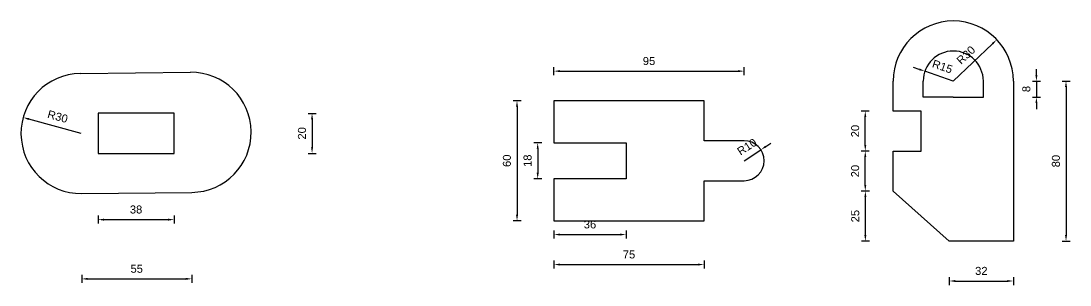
# Model space of a CAD drawing. Header units: millimetres. Extents: x 2100 to 32787, y 24082 to 35493.
# Drawn here: x 4533 to 5057, y 25566 to 25698 of the extents above; entities that cross this region are included whole.
import ezdxf

# ---------------------------------------------------------------- set-up
doc = ezdxf.new("R2010")
doc.units = ezdxf.units.MM
doc.linetypes.add('HIDDEN2', pattern=[4.7625, 3.175, -1.5875])
doc.layers.get('Defpoints').update_dxf_attribs({"color": 231, "linetype": 'HIDDEN2'})
doc.layers.add('ÖLÇÜ', color=181, linetype='Continuous')
doc.styles.get("Standard").update_dxf_attribs({"font": 'arial.ttf'})
doc.dimstyles.new('ISO-25', dxfattribs={"dimtxt": 4, "dimasz": 3, "dimexe": 2, "dimexo": 0.625, "dimgap": 3, "dimtad": 1, "dimtxsty": 'Standard', "dimcen": 2.5, "dimadec": 0, "dimazin": 0, "dimtfac": 1, "dimtix": 1, "dimtmove": 0, "dimatfit": 0, "dimfxl": 2, "dimfxlon": 1, "dimarcsym": 0})

# ---------------------------------------------------------------- blocks, each defined once
blk = doc.blocks.new('*D2452')
at = {"layer": 'Defpoints', "color": 0, "lineweight": 70, "ltscale": 3, "transparency": 16777216}
for p in [(4571.76, 25631.97), (4609.76, 25631.97), (4609.76, 25598.85)]:
    blk.add_point(p, dxfattribs=at)
at = {"layer": 'ÖLÇÜ', "color": 0, "lineweight": -2, "ltscale": 3, "transparency": 16777216}
for p, q in [((4571.76, 25600.85), (4571.76, 25596.85)), ((4574.76, 25598.85), (4606.76, 25598.85)), ((4609.76, 25600.85), (4609.76, 25596.85))]:
    blk.add_line(p, q, dxfattribs=at)
at = {"layer": 'ÖLÇÜ', "color": 0, "lineweight": 70, "ltscale": 3, "transparency": 16777216}
for points in [[(4574.76, 25599.35), (4574.76, 25598.35), (4571.76, 25598.85)], [(4606.76, 25599.35), (4606.76, 25598.35), (4609.76, 25598.85)]]:
    blk.add_solid(points, dxfattribs=at)
at = {"layer": 'ÖLÇÜ', "color": 0, "ltscale": 3, "transparency": 16777216, "insert": (4590.76, 25603.9), "char_height": 4, "attachment_point": 5}
blk.add_mtext('38', dxfattribs=at)
blk = doc.blocks.new('*D2453')
at = {"layer": 'Defpoints', "color": 0, "lineweight": 70, "ltscale": 3, "transparency": 16777216}
for p in [(4563.59, 25611.88), (4618.59, 25612.49), (4618.59, 25569.26)]:
    blk.add_point(p, dxfattribs=at)
at = {"layer": 'ÖLÇÜ', "color": 0, "lineweight": -2, "ltscale": 3, "transparency": 16777216}
for p, q in [((4563.59, 25571.26), (4563.59, 25567.26)), ((4618.59, 25571.26), (4618.59, 25567.26)), ((4566.59, 25569.26), (4615.59, 25569.26))]:
    blk.add_line(p, q, dxfattribs=at)
at = {"layer": 'ÖLÇÜ', "color": 0, "lineweight": 70, "ltscale": 3, "transparency": 16777216}
for points in [[(4566.59, 25569.76), (4566.59, 25568.76), (4563.59, 25569.26)], [(4615.59, 25569.76), (4615.59, 25568.76), (4618.59, 25569.26)]]:
    blk.add_solid(points, dxfattribs=at)
at = {"layer": 'ÖLÇÜ', "color": 0, "ltscale": 3, "transparency": 16777216, "insert": (4591.09, 25574.29), "char_height": 4, "attachment_point": 5}
blk.add_mtext('55', dxfattribs=at)
blk = doc.blocks.new('*D2454')
at = {"layer": 'Defpoints', "color": 0, "lineweight": 70, "ltscale": 3, "transparency": 16777216}
for p in [(4609.76, 25651.97), (4609.76, 25631.97), (4678.69, 25631.97)]:
    blk.add_point(p, dxfattribs=at)
at = {"layer": 'ÖLÇÜ', "color": 0, "lineweight": -2, "ltscale": 3, "transparency": 16777216}
for p, q in [((4676.69, 25651.97), (4680.69, 25651.97)), ((4678.69, 25648.97), (4678.69, 25634.97)), ((4676.69, 25631.97), (4680.69, 25631.97))]:
    blk.add_line(p, q, dxfattribs=at)
at = {"layer": 'ÖLÇÜ', "color": 0, "lineweight": 70, "ltscale": 3, "transparency": 16777216}
for points in [[(4678.19, 25648.97), (4679.19, 25648.97), (4678.69, 25651.97)], [(4678.19, 25634.97), (4679.19, 25634.97), (4678.69, 25631.97)]]:
    blk.add_solid(points, dxfattribs=at)
at = {"layer": 'ÖLÇÜ', "color": 0, "ltscale": 3, "transparency": 16777216, "insert": (4673.65, 25641.97), "char_height": 4, "attachment_point": 5, "rotation": 90}
blk.add_mtext('20', dxfattribs=at)
blk = doc.blocks.new('*D2416')
at = {"layer": 'Defpoints', "color": 0, "lineweight": 70, "ltscale": 3, "transparency": 16777216}
for p in [(4534.35, 25649.89), (4563.26, 25641.88)]:
    blk.add_point(p, dxfattribs=at)
at = {"layer": 'ÖLÇÜ', "color": 0, "lineweight": -2, "ltscale": 3, "transparency": 16777216}
blk.add_line((4563.26, 25641.88), (4537.24, 25649.09), dxfattribs=at)
at = {"layer": 'ÖLÇÜ', "color": 0, "lineweight": 70, "ltscale": 3, "transparency": 16777216}
blk.add_solid([(4537.37, 25649.57), (4537.11, 25648.61), (4534.35, 25649.89)], dxfattribs=at)
at = {"layer": 'ÖLÇÜ', "color": 0, "ltscale": 3, "transparency": 16777216, "insert": (4551.6, 25650.35), "char_height": 4, "attachment_point": 5, "rotation": 344.5176}
blk.add_mtext('R30', dxfattribs=at)
blk = doc.blocks.new('*D2455')
at = {"layer": 'Defpoints', "color": 0, "lineweight": 70, "ltscale": 3, "transparency": 16777216}
for p in [(4799.54, 25658.29), (4781.08, 25598.29), (4799.54, 25598.29)]:
    blk.add_point(p, dxfattribs=at)
at = {"layer": 'ÖLÇÜ', "color": 0, "lineweight": -2, "ltscale": 3, "transparency": 16777216}
for p, q in [((4783.08, 25658.29), (4779.08, 25658.29)), ((4781.08, 25655.29), (4781.08, 25601.29)), ((4783.08, 25598.29), (4779.08, 25598.29))]:
    blk.add_line(p, q, dxfattribs=at)
at = {"layer": 'ÖLÇÜ', "color": 0, "lineweight": 70, "ltscale": 3, "transparency": 16777216}
for points in [[(4780.58, 25655.29), (4781.58, 25655.29), (4781.08, 25658.29)], [(4780.58, 25601.29), (4781.58, 25601.29), (4781.08, 25598.29)]]:
    blk.add_solid(points, dxfattribs=at)
at = {"layer": 'ÖLÇÜ', "color": 0, "ltscale": 3, "transparency": 16777216, "insert": (4776.04, 25628.29), "char_height": 4, "attachment_point": 5, "rotation": 90}
blk.add_mtext('60', dxfattribs=at)
blk = doc.blocks.new('*D2456')
at = {"layer": 'Defpoints', "color": 0, "lineweight": 70, "ltscale": 3, "transparency": 16777216}
for p in [(4799.54, 25637.29), (4791.41, 25619.29), (4799.54, 25619.29)]:
    blk.add_point(p, dxfattribs=at)
at = {"layer": 'ÖLÇÜ', "color": 0, "lineweight": -2, "ltscale": 3, "transparency": 16777216}
for p, q in [((4793.41, 25637.29), (4789.41, 25637.29)), ((4791.41, 25634.29), (4791.41, 25622.29)), ((4793.41, 25619.29), (4789.41, 25619.29))]:
    blk.add_line(p, q, dxfattribs=at)
at = {"layer": 'ÖLÇÜ', "color": 0, "lineweight": 70, "ltscale": 3, "transparency": 16777216}
for points in [[(4790.91, 25634.29), (4791.91, 25634.29), (4791.41, 25637.29)], [(4790.91, 25622.29), (4791.91, 25622.29), (4791.41, 25619.29)]]:
    blk.add_solid(points, dxfattribs=at)
at = {"layer": 'ÖLÇÜ', "color": 0, "ltscale": 3, "transparency": 16777216, "insert": (4786.37, 25628.29), "char_height": 4, "attachment_point": 5, "rotation": 90}
blk.add_mtext('18', dxfattribs=at)
blk = doc.blocks.new('*D2457')
at = {"layer": 'Defpoints', "color": 0, "lineweight": 70, "ltscale": 3, "transparency": 16777216}
for p in [(4799.54, 25619.29), (4835.54, 25619.29), (4835.54, 25591.41)]:
    blk.add_point(p, dxfattribs=at)
at = {"layer": 'ÖLÇÜ', "color": 0, "lineweight": -2, "ltscale": 3, "transparency": 16777216}
for p, q in [((4799.54, 25593.41), (4799.54, 25589.41)), ((4835.54, 25593.41), (4835.54, 25589.41)), ((4802.54, 25591.41), (4832.54, 25591.41))]:
    blk.add_line(p, q, dxfattribs=at)
at = {"layer": 'ÖLÇÜ', "color": 0, "lineweight": 70, "ltscale": 3, "transparency": 16777216}
for points in [[(4802.54, 25591.91), (4802.54, 25590.91), (4799.54, 25591.41)], [(4832.54, 25591.91), (4832.54, 25590.91), (4835.54, 25591.41)]]:
    blk.add_solid(points, dxfattribs=at)
at = {"layer": 'ÖLÇÜ', "color": 0, "ltscale": 3, "transparency": 16777216, "insert": (4817.54, 25596.45), "char_height": 4, "attachment_point": 5}
blk.add_mtext('36', dxfattribs=at)
blk = doc.blocks.new('*D2458')
at = {"layer": 'Defpoints', "color": 0, "lineweight": 70, "ltscale": 3, "transparency": 16777216}
for p in [(4799.54, 25598.29), (4874.54, 25598.29), (4874.54, 25576.41)]:
    blk.add_point(p, dxfattribs=at)
at = {"layer": 'ÖLÇÜ', "color": 0, "lineweight": -2, "ltscale": 3, "transparency": 16777216}
for p, q in [((4799.54, 25578.41), (4799.54, 25574.41)), ((4874.54, 25578.41), (4874.54, 25574.41)), ((4802.54, 25576.41), (4871.54, 25576.41))]:
    blk.add_line(p, q, dxfattribs=at)
at = {"layer": 'ÖLÇÜ', "color": 0, "lineweight": 70, "ltscale": 3, "transparency": 16777216}
for points in [[(4802.54, 25576.91), (4802.54, 25575.91), (4799.54, 25576.41)], [(4871.54, 25576.91), (4871.54, 25575.91), (4874.54, 25576.41)]]:
    blk.add_solid(points, dxfattribs=at)
at = {"layer": 'ÖLÇÜ', "color": 0, "ltscale": 3, "transparency": 16777216, "insert": (4837.04, 25581.44), "char_height": 4, "attachment_point": 5}
blk.add_mtext('75', dxfattribs=at)
blk = doc.blocks.new('*D2417')
at = {"layer": 'Defpoints', "color": 0, "lineweight": 70, "ltscale": 3, "transparency": 16777216}
for p in [(4902.9, 25633.77), (4894.54, 25628.29)]:
    blk.add_point(p, dxfattribs=at)
at = {"layer": 'ÖLÇÜ', "color": 0, "lineweight": -2, "ltscale": 3, "transparency": 16777216}
for p, q in [((4905.42, 25635.41), (4907.93, 25637.05)), ((4894.54, 25628.29), (4902.9, 25633.77))]:
    blk.add_line(p, q, dxfattribs=at)
at = {"layer": 'ÖLÇÜ', "color": 0, "lineweight": 70, "ltscale": 3, "transparency": 16777216}
blk.add_solid([(4905.14, 25635.83), (4905.69, 25634.99), (4902.9, 25633.77)], dxfattribs=at)
at = {"layer": 'ÖLÇÜ', "color": 0, "ltscale": 3, "transparency": 16777216, "insert": (4895.96, 25635.25), "char_height": 4, "attachment_point": 5, "rotation": 33.1905}
blk.add_mtext('R10', dxfattribs=at)
blk = doc.blocks.new('*D2459')
at = {"layer": 'Defpoints', "color": 0, "lineweight": 70, "ltscale": 3, "transparency": 16777216}
for p in [(4894.54, 25673.05), (4799.54, 25658.29), (4894.54, 25658.29)]:
    blk.add_point(p, dxfattribs=at)
at = {"layer": 'ÖLÇÜ', "color": 0, "lineweight": -2, "ltscale": 3, "transparency": 16777216}
for p, q in [((4799.54, 25671.05), (4799.54, 25675.05)), ((4802.54, 25673.05), (4891.54, 25673.05)), ((4894.54, 25671.05), (4894.54, 25675.05))]:
    blk.add_line(p, q, dxfattribs=at)
at = {"layer": 'ÖLÇÜ', "color": 0, "lineweight": 70, "ltscale": 3, "transparency": 16777216}
for points in [[(4802.54, 25673.55), (4802.54, 25672.55), (4799.54, 25673.05)], [(4891.54, 25673.55), (4891.54, 25672.55), (4894.54, 25673.05)]]:
    blk.add_solid(points, dxfattribs=at)
at = {"layer": 'ÖLÇÜ', "color": 0, "ltscale": 3, "transparency": 16777216, "insert": (4847.04, 25678.09), "char_height": 4, "attachment_point": 5}
blk.add_mtext('95', dxfattribs=at)
blk = doc.blocks.new('*D2460')
at = {"layer": 'Defpoints', "color": 0, "lineweight": 70, "ltscale": 3, "transparency": 16777216}
for p in [(4955.13, 25613.11), (4969.06, 25613.11), (4997.06, 25588.11)]:
    blk.add_point(p, dxfattribs=at)
at = {"layer": 'ÖLÇÜ', "color": 0, "lineweight": -2, "ltscale": 3, "transparency": 16777216}
for p, q in [((4957.13, 25613.11), (4953.13, 25613.11)), ((4955.13, 25591.11), (4955.13, 25610.11)), ((4957.13, 25588.11), (4953.13, 25588.11))]:
    blk.add_line(p, q, dxfattribs=at)
at = {"layer": 'ÖLÇÜ', "color": 0, "lineweight": 70, "ltscale": 3, "transparency": 16777216}
for points in [[(4954.63, 25610.11), (4955.63, 25610.11), (4955.13, 25613.11)], [(4954.63, 25591.11), (4955.63, 25591.11), (4955.13, 25588.11)]]:
    blk.add_solid(points, dxfattribs=at)
at = {"layer": 'ÖLÇÜ', "color": 0, "ltscale": 3, "transparency": 16777216, "insert": (4950.09, 25600.61), "char_height": 4, "attachment_point": 5, "rotation": 90}
blk.add_mtext('25', dxfattribs=at)
blk = doc.blocks.new('*D2461')
at = {"layer": 'Defpoints', "color": 0, "lineweight": 70, "ltscale": 3, "transparency": 16777216}
for p in [(4955.08, 25633.11), (4969.06, 25633.11), (4969.06, 25613.11)]:
    blk.add_point(p, dxfattribs=at)
at = {"layer": 'ÖLÇÜ', "color": 0, "lineweight": -2, "ltscale": 3, "transparency": 16777216}
for p, q in [((4957.08, 25633.11), (4953.08, 25633.11)), ((4955.08, 25616.11), (4955.08, 25630.11)), ((4957.08, 25613.11), (4953.08, 25613.11))]:
    blk.add_line(p, q, dxfattribs=at)
at = {"layer": 'ÖLÇÜ', "color": 0, "lineweight": 70, "ltscale": 3, "transparency": 16777216}
for points in [[(4954.58, 25630.11), (4955.58, 25630.11), (4955.08, 25633.11)], [(4954.58, 25616.11), (4955.58, 25616.11), (4955.08, 25613.11)]]:
    blk.add_solid(points, dxfattribs=at)
at = {"layer": 'ÖLÇÜ', "color": 0, "ltscale": 3, "transparency": 16777216, "insert": (4950.04, 25623.11), "char_height": 4, "attachment_point": 5, "rotation": 90}
blk.add_mtext('20', dxfattribs=at)
blk = doc.blocks.new('*D2462')
at = {"layer": 'Defpoints', "color": 0, "lineweight": 70, "ltscale": 3, "transparency": 16777216}
for p in [(4955.08, 25653.11), (4969.06, 25653.11), (4969.06, 25633.11)]:
    blk.add_point(p, dxfattribs=at)
at = {"layer": 'ÖLÇÜ', "color": 0, "lineweight": -2, "ltscale": 3, "transparency": 16777216}
for p, q in [((4957.08, 25653.11), (4953.08, 25653.11)), ((4955.08, 25636.11), (4955.08, 25650.11)), ((4957.08, 25633.11), (4953.08, 25633.11))]:
    blk.add_line(p, q, dxfattribs=at)
at = {"layer": 'ÖLÇÜ', "color": 0, "lineweight": 70, "ltscale": 3, "transparency": 16777216}
for points in [[(4954.58, 25650.11), (4955.58, 25650.11), (4955.08, 25653.11)], [(4954.58, 25636.11), (4955.58, 25636.11), (4955.08, 25633.11)]]:
    blk.add_solid(points, dxfattribs=at)
at = {"layer": 'ÖLÇÜ', "color": 0, "ltscale": 3, "transparency": 16777216, "insert": (4950.04, 25643.11), "char_height": 4, "attachment_point": 5, "rotation": 90}
blk.add_mtext('20', dxfattribs=at)
blk = doc.blocks.new('*D2418')
at = {"layer": 'Defpoints', "color": 0, "lineweight": 70, "ltscale": 3, "transparency": 16777216}
for p in [(5020.79, 25688.8), (4999.06, 25668.11)]:
    blk.add_point(p, dxfattribs=at)
at = {"layer": 'ÖLÇÜ', "color": 0, "lineweight": -2, "ltscale": 3, "transparency": 16777216}
blk.add_line((4999.06, 25668.11), (5018.62, 25686.73), dxfattribs=at)
at = {"layer": 'ÖLÇÜ', "color": 0, "lineweight": 70, "ltscale": 3, "transparency": 16777216}
blk.add_solid([(5018.27, 25687.09), (5018.96, 25686.37), (5020.79, 25688.8)], dxfattribs=at)
at = {"layer": 'ÖLÇÜ', "color": 0, "ltscale": 3, "transparency": 16777216, "insert": (5005.36, 25681.07), "char_height": 4, "attachment_point": 5, "rotation": 43.5816}
blk.add_mtext('R30', dxfattribs=at)
blk = doc.blocks.new('*D2419')
at = {"layer": 'Defpoints', "color": 0, "lineweight": 70, "ltscale": 3, "transparency": 16777216}
for p in [(4984.87, 25672.98), (4999.06, 25668.11)]:
    blk.add_point(p, dxfattribs=at)
at = {"layer": 'ÖLÇÜ', "color": 0, "lineweight": -2, "ltscale": 3, "transparency": 16777216}
for p, q in [((4982.03, 25673.95), (4979.19, 25674.92)), ((4999.06, 25668.11), (4984.87, 25672.98))]:
    blk.add_line(p, q, dxfattribs=at)
at = {"layer": 'ÖLÇÜ', "color": 0, "lineweight": 70, "ltscale": 3, "transparency": 16777216}
blk.add_solid([(4982.19, 25674.42), (4981.87, 25673.48), (4984.87, 25672.98)], dxfattribs=at)
at = {"layer": 'ÖLÇÜ', "color": 0, "ltscale": 3, "transparency": 16777216, "insert": (4993.6, 25675.32), "char_height": 4, "attachment_point": 5, "rotation": 341.0798}
blk.add_mtext('R15', dxfattribs=at)
blk = doc.blocks.new('*D2463')
at = {"layer": 'Defpoints', "color": 0, "lineweight": 70, "ltscale": 3, "transparency": 16777216}
for p in [(5014.06, 25668.11), (5014.06, 25660.11), (5040.58, 25660.11)]:
    blk.add_point(p, dxfattribs=at)
at = {"layer": 'ÖLÇÜ', "color": 0, "lineweight": -2, "ltscale": 3, "transparency": 16777216}
for p, q in [((5040.58, 25671.11), (5040.58, 25674.11)), ((5038.58, 25668.11), (5042.58, 25668.11)), ((5040.58, 25668.11), (5040.58, 25660.11)), ((5038.58, 25660.11), (5042.58, 25660.11)), ((5040.58, 25657.11), (5040.58, 25654.11))]:
    blk.add_line(p, q, dxfattribs=at)
at = {"layer": 'ÖLÇÜ', "color": 0, "lineweight": 70, "ltscale": 3, "transparency": 16777216}
for points in [[(5040.08, 25671.11), (5041.08, 25671.11), (5040.58, 25668.11)], [(5040.08, 25657.11), (5041.08, 25657.11), (5040.58, 25660.11)]]:
    blk.add_solid(points, dxfattribs=at)
at = {"layer": 'ÖLÇÜ', "color": 0, "ltscale": 3, "transparency": 16777216, "insert": (5035.54, 25664.11), "char_height": 4, "attachment_point": 5, "rotation": 90}
blk.add_mtext('8', dxfattribs=at)
blk = doc.blocks.new('*D2437')
at = {"layer": 'Defpoints', "color": 0, "lineweight": 70, "ltscale": 3, "transparency": 16777216}
for p in [(5014.06, 25668.11), (5014.06, 25588.11), (5055.37, 25588.11)]:
    blk.add_point(p, dxfattribs=at)
at = {"layer": 'ÖLÇÜ', "color": 0, "lineweight": -2, "ltscale": 3, "transparency": 16777216}
for p, q in [((5053.37, 25668.11), (5057.37, 25668.11)), ((5055.37, 25665.11), (5055.37, 25591.11)), ((5053.37, 25588.11), (5057.37, 25588.11))]:
    blk.add_line(p, q, dxfattribs=at)
at = {"layer": 'ÖLÇÜ', "color": 0, "lineweight": 70, "ltscale": 3, "transparency": 16777216}
for points in [[(5054.87, 25665.11), (5055.87, 25665.11), (5055.37, 25668.11)], [(5054.87, 25591.11), (5055.87, 25591.11), (5055.37, 25588.11)]]:
    blk.add_solid(points, dxfattribs=at)
at = {"layer": 'ÖLÇÜ', "color": 0, "ltscale": 3, "transparency": 16777216, "insert": (5050.32, 25628.11), "char_height": 4, "attachment_point": 5, "rotation": 90}
blk.add_mtext('80', dxfattribs=at)
blk = doc.blocks.new('*D2438')
at = {"layer": 'Defpoints', "color": 0, "lineweight": 70, "ltscale": 3, "transparency": 16777216}
for p in [(4997.06, 25588.11), (5029.06, 25588.11), (5029.06, 25568.19)]:
    blk.add_point(p, dxfattribs=at)
at = {"layer": 'ÖLÇÜ', "color": 0, "lineweight": -2, "ltscale": 3, "transparency": 16777216}
for p, q in [((4997.06, 25570.19), (4997.06, 25566.19)), ((5000.06, 25568.19), (5026.06, 25568.19)), ((5029.06, 25570.19), (5029.06, 25566.19))]:
    blk.add_line(p, q, dxfattribs=at)
at = {"layer": 'ÖLÇÜ', "color": 0, "lineweight": 70, "ltscale": 3, "transparency": 16777216}
for points in [[(5000.06, 25568.69), (5000.06, 25567.69), (4997.06, 25568.19)], [(5026.06, 25568.69), (5026.06, 25567.69), (5029.06, 25568.19)]]:
    blk.add_solid(points, dxfattribs=at)
at = {"layer": 'ÖLÇÜ', "color": 0, "ltscale": 3, "transparency": 16777216, "insert": (5013.06, 25573.23), "char_height": 4, "attachment_point": 5}
blk.add_mtext('32', dxfattribs=at)

msp = doc.modelspace()

# ---------------------------------------------------------------- linework, layer by layer
at = {"color": 0, "linetype": 'ByBlock'}
for p, q in [((4562.929, 25671.879), (4617.925, 25672.485)), ((4969.06, 25653.114), (4969.06, 25668.114)), ((4984.06, 25660.114), (4984.06, 25668.114)), ((5014.06, 25660.114), (5014.06, 25668.114)), ((5029.06, 25668.114), (5029.06, 25588.114)), ((4799.536, 25658.293), (4799.536, 25637.293)), ((4874.536, 25658.293), (4799.536, 25658.293)), ((4874.536, 25638.293), (4874.536, 25658.293)), ((4999.06, 25660.114), (4984.06, 25660.114)), ((4999.06, 25660.114), (5014.06, 25660.114)), ((4609.759, 25651.975), (4571.759, 25651.975)), ((4571.759, 25651.975), (4571.759, 25641.975)), ((4609.759, 25641.975), (4609.759, 25651.975)), ((4983.06, 25653.114), (4969.06, 25653.114)), ((4983.06, 25633.114), (4983.06, 25653.114)), ((4571.759, 25641.975), (4571.759, 25631.975)), ((4609.759, 25631.975), (4609.759, 25641.975)), ((4799.536, 25637.293), (4835.536, 25637.293)), ((4835.536, 25637.293), (4835.536, 25619.293)), ((4894.536, 25638.293), (4874.536, 25638.293)), ((4571.759, 25631.975), (4609.759, 25631.975)), ((4969.06, 25613.114), (4969.06, 25633.114)), ((4969.06, 25633.114), (4983.06, 25633.114)), ((4835.536, 25619.293), (4799.536, 25619.293)), ((4799.536, 25619.293), (4799.536, 25598.293)), ((4874.536, 25598.293), (4874.536, 25618.293)), ((4874.536, 25618.293), (4894.536, 25618.293)), ((4563.59, 25611.883), (4618.587, 25612.489)), ((4969.06, 25613.114), (4997.06, 25588.114)), ((4799.536, 25598.293), (4874.536, 25598.293)), ((5029.06, 25588.114), (4997.06, 25588.114))]:
    msp.add_line(p, q, dxfattribs=at)
for centre, radius, start, end in [((4999.06, 25668.114), 30, 0, 180), ((4999.06, 25668.114), 15, 0, 180), ((4563.259, 25641.881), 30, 90.6314, 270.6314), ((4618.256, 25642.487), 30, 270.6314, 90.6314), ((4894.536, 25628.293), 10, 270, 90)]:
    msp.add_arc(centre, radius, start, end, dxfattribs=at)

# ---------------------------------------------------------------- dimensions: what is measured, and where the dimension line sits
at = {"layer": 'ÖLÇÜ', "ltscale": 3}
for center, mpoint, picture, middle in [((4999.06, 25668.114), (5020.792, 25688.796), '*D2418', (5005.362, 25681.074)), ((4999.06, 25668.114), (4984.87, 25672.978), '*D2419', (4993.6, 25675.316)), ((4563.259, 25641.881), (4534.348, 25649.89), '*D2416', (4551.596, 25650.346)), ((4894.536, 25628.293), (4902.905, 25633.767), '*D2417', (4895.96, 25635.25))]:
    dim = msp.add_radius_dim(center=center, mpoint=mpoint, dimstyle='ISO-25', dxfattribs=at)
    dim.commit()
    dim.dimension.update_dxf_attribs({"geometry": picture, "text_midpoint": middle})
for base, p1, p2, picture, middle in [((4894.536, 25673.047), (4799.536, 25658.293), (4894.536, 25658.293), '*D2459', (4847.036, 25678.089)), ((4609.759, 25598.852), (4571.759, 25631.975), (4609.759, 25631.975), '*D2452', (4590.759, 25603.896)), ((4835.536, 25591.406), (4799.536, 25619.293), (4835.536, 25619.293), '*D2457', (4817.536, 25596.45)), ((4618.587, 25569.258), (4563.59, 25611.883), (4618.587, 25612.489), '*D2453', (4591.088, 25574.292)), ((4874.536, 25576.406), (4799.536, 25598.293), (4874.536, 25598.293), '*D2458', (4837.036, 25581.44)), ((5029.06, 25568.191), (4997.06, 25588.114), (5029.06, 25588.114), '*D2438', (5013.06, 25573.235))]:
    dim = msp.add_linear_dim(base=base, p1=p1, p2=p2, dimstyle='ISO-25', dxfattribs=at)
    dim.commit()
    dim.dimension.update_dxf_attribs({"geometry": picture, "text_midpoint": middle})
for base, p1, p2, picture, middle in [((5040.584, 25660.114), (5014.06, 25668.114), (5014.06, 25660.114), '*D2463', (5035.542, 25664.114)), ((5055.367, 25588.114), (5014.06, 25668.114), (5014.06, 25588.114), '*D2437', (5050.325, 25628.114)), ((4781.079, 25598.293), (4799.536, 25658.293), (4799.536, 25598.293), '*D2455', (4776.036, 25628.293)), ((4678.691, 25631.975), (4609.759, 25651.975), (4609.759, 25631.975), '*D2454', (4673.649, 25641.975)), ((4955.083, 25653.114), (4969.06, 25633.114), (4969.06, 25653.114), '*D2462', (4950.041, 25643.114)), ((4791.415, 25619.293), (4799.536, 25637.293), (4799.536, 25619.293), '*D2456', (4786.373, 25628.293)), ((4955.083, 25633.114), (4969.06, 25613.114), (4969.06, 25633.114), '*D2461', (4950.041, 25623.114)), ((4955.135, 25613.114), (4997.06, 25588.114), (4969.06, 25613.114), '*D2460', (4950.092, 25600.614))]:
    dim = msp.add_linear_dim(base=base, p1=p1, p2=p2, angle=90, dimstyle='ISO-25', dxfattribs=at)
    dim.commit()
    dim.dimension.update_dxf_attribs({"geometry": picture, "text_midpoint": middle})

doc.saveas('drawing.dxf')
